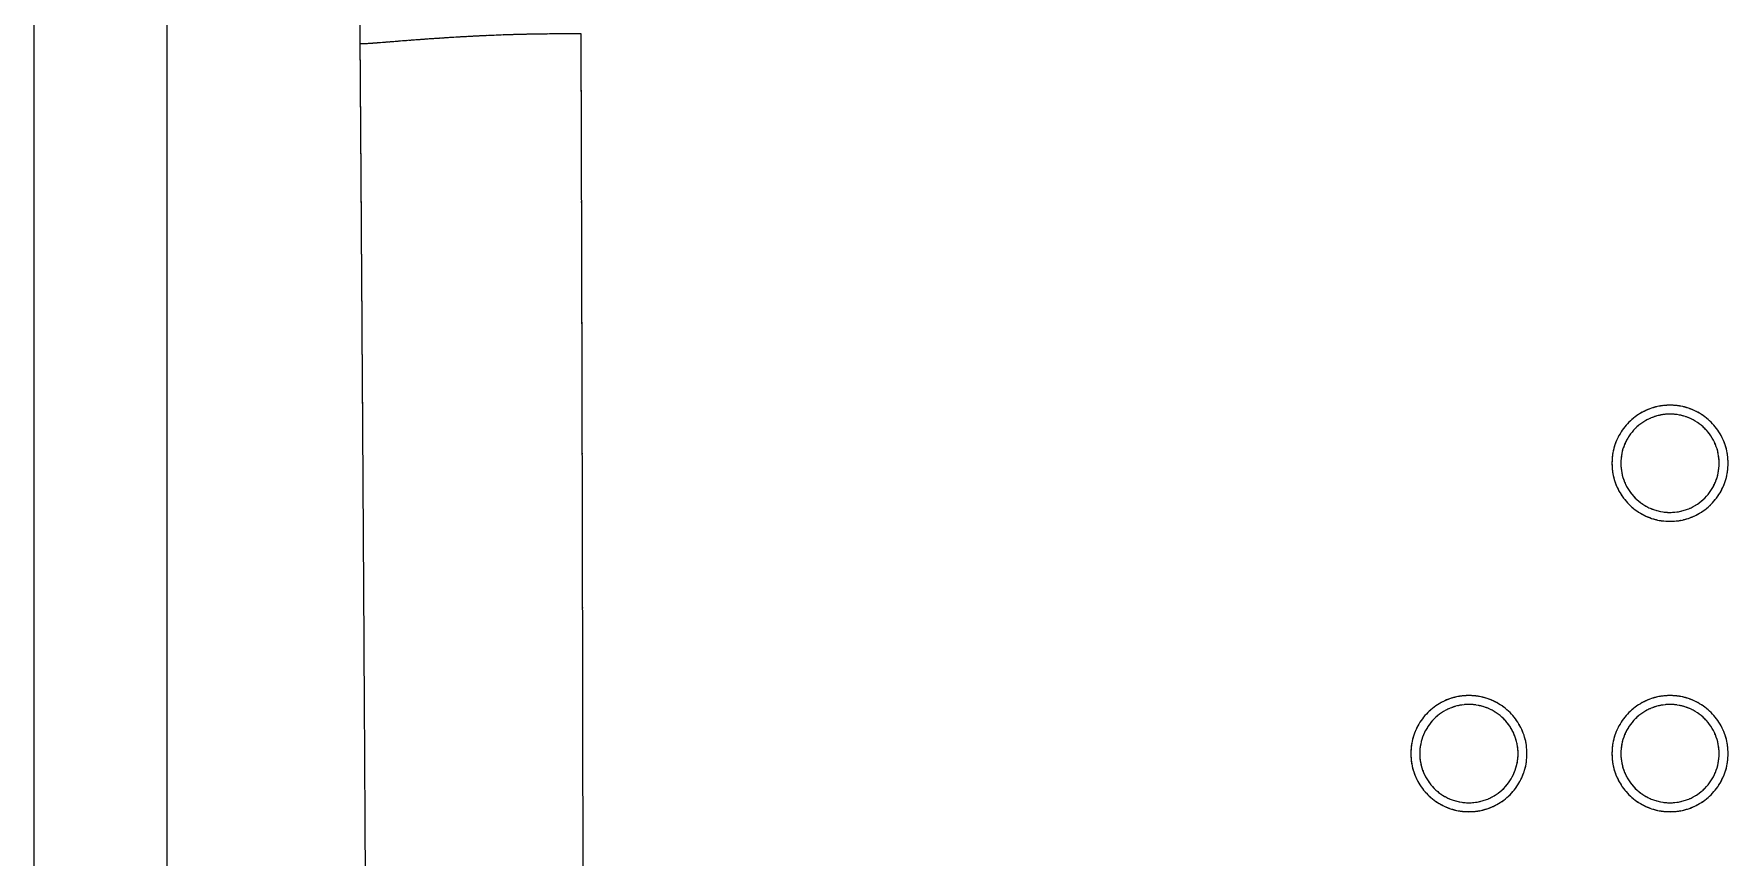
# Model space of a CAD drawing. Header units: millimetres. Extents: x 18456 to 179493, y -203649 to 469211.
# Drawn here: x 108333.5 to 108712.6, y 133740.5 to 133924.8 of the extents above; entities that cross this region are included whole.
import ezdxf

# ---------------------------------------------------------------- set-up
doc = ezdxf.new("R2010")
doc.units = ezdxf.units.MM
doc.linetypes.add('X-평면도(기본형)$0$HIDDENX2', pattern=[0.75, 0.5, -0.25])
doc.layers.add('X-평면도(기본형)$0$FUR', color=6, linetype='Continuous', true_color=0xff00ff)
doc.layers.add('X-평면도(기본형)$0$KITC', color=6, linetype='Continuous', true_color=0xff00ff)

# ---------------------------------------------------------------- blocks, each defined once
blk = doc.blocks.new('X-평면도(기본형)$0$SB1703 1500')
at = {"layer": 'X-평면도(기본형)$0$FUR', "color": 8, "true_color": 0x808080}
for points, degree, knots in [([(816.7, 400), (816.72, 400.63), (816.77, 401.87), (817.19, 403.69), (817.83, 405.42), (818.72, 407.05), (819.84, 408.55), (821.16, 409.87), (822.66, 410.98), (824.28, 411.87), (826.02, 412.52), (827.84, 412.93), (829.07, 412.98), (829.7, 413)], 3, [0, 0, 0, 0, 0.091545, 0.182268, 0.272654, 0.363142, 0.454185, 0.545959, 0.636993, 0.727469, 0.817834, 0.90852, 1, 1, 1, 1]), ([(818.7, 400), (818.7, 401.44), (818.98, 402.89), (820.09, 405.55), (820.9, 406.76), (822.93, 408.8), (824.16, 409.62), (826.83, 410.72), (828.26, 411), (831.13, 411), (832.58, 410.72), (835.24, 409.61), (836.46, 408.8), (838.49, 406.77), (839.31, 405.54), (840.13, 403.55), (840.55, 402.17), (840.7, 400.72), (840.7, 400)], 3, [0, 0, 0, 0, 0.125, 0.125, 0.25, 0.25, 0.375, 0.375, 0.5, 0.5, 0.625, 0.625, 0.75, 0.75, 0.875, 0.875, 0.9375, 1, 1, 1, 1]), ([(829.7, 413), (830.32, 412.98), (831.56, 412.93), (833.37, 412.52), (835.11, 411.87), (836.74, 410.98), (838.23, 409.87), (839.55, 408.55), (840.67, 407.05), (841.56, 405.42), (842.21, 403.69), (842.62, 401.87), (842.67, 400.63), (842.7, 400)], 3, [0, 0, 0, 0, 0.09148, 0.182167, 0.272532, 0.363007, 0.45404, 0.545811, 0.636853, 0.727341, 0.817728, 0.908452, 1, 1, 1, 1]), ([(881.7, 400), (881.72, 400.63), (881.77, 401.87), (882.19, 403.69), (882.83, 405.42), (883.72, 407.05), (884.84, 408.55), (886.16, 409.87), (887.66, 410.98), (889.28, 411.87), (891.02, 412.52), (892.84, 412.93), (894.07, 412.98), (894.7, 413)], 3, [0, 0, 0, 0, 0.091551, 0.182276, 0.272663, 0.363152, 0.454195, 0.545967, 0.637001, 0.727475, 0.817839, 0.908524, 1, 1, 1, 1]), ([(883.7, 400.01), (883.7, 401.44), (883.98, 402.87), (885.08, 405.54), (885.91, 406.77), (887.93, 408.8), (889.17, 409.62), (891.81, 410.71), (893.27, 411.01), (896.13, 411.01), (897.59, 410.71), (900.23, 409.62), (901.46, 408.8), (903.49, 406.77), (904.31, 405.54), (905.14, 403.54), (905.55, 402.16), (905.7, 400.72), (905.7, 400)], 3, [0, 0, 0, 0, 0.125, 0.125, 0.25, 0.25, 0.375, 0.375, 0.5, 0.5, 0.625, 0.625, 0.75, 0.75, 0.875, 0.875, 0.9375, 1, 1, 1, 1]), ([(894.7, 413), (895.32, 412.98), (896.56, 412.93), (898.37, 412.52), (900.11, 411.87), (901.74, 410.98), (903.23, 409.87), (904.55, 408.55), (905.67, 407.05), (906.56, 405.42), (907.21, 403.69), (907.62, 401.87), (907.67, 400.63), (907.7, 400)], 3, [0, 0, 0, 0, 0.091477, 0.182162, 0.272526, 0.363001, 0.454033, 0.545804, 0.636846, 0.727334, 0.817721, 0.908447, 1, 1, 1, 1]), ([(829.7, 387), (829.07, 387.03), (827.84, 387.08), (826.02, 387.49), (824.28, 388.13), (822.66, 389.02), (821.16, 390.14), (819.84, 391.46), (818.72, 392.95), (817.83, 394.58), (817.19, 396.32), (816.77, 398.14), (816.72, 399.38), (816.7, 400)], 3, [0, 0, 0, 0, 0.091479, 0.182166, 0.272531, 0.363007, 0.454041, 0.545815, 0.636857, 0.727346, 0.817732, 0.908455, 1, 1, 1, 1]), ([(840.7, 400), (840.7, 399.28), (840.56, 397.85), (840.13, 396.45), (839.3, 394.46), (838.49, 393.24), (836.46, 391.21), (835.23, 390.39), (832.57, 389.29), (831.14, 389), (828.26, 389), (826.81, 389.29), (824.15, 390.4), (822.94, 391.21), (820.9, 393.24), (820.08, 394.47), (818.98, 397.13), (818.7, 398.56), (818.7, 400)], 3, [0, 0, 0, 0, 0.0625, 0.125, 0.125, 0.25, 0.25, 0.375, 0.375, 0.5, 0.5, 0.625, 0.625, 0.75, 0.75, 0.875, 0.875, 1, 1, 1, 1]), ([(842.7, 400), (842.67, 399.38), (842.62, 398.14), (842.21, 396.32), (841.56, 394.58), (840.67, 392.95), (839.55, 391.46), (838.23, 390.14), (836.74, 389.02), (835.11, 388.13), (833.37, 387.49), (831.56, 387.08), (830.32, 387.03), (829.7, 387)], 3, [0, 0, 0, 0, 0.091548, 0.182272, 0.272659, 0.363147, 0.454189, 0.54596, 0.636993, 0.727468, 0.817833, 0.90852, 1, 1, 1, 1]), ([(894.7, 387), (894.07, 387.03), (892.84, 387.08), (891.02, 387.49), (889.29, 388.13), (887.66, 389.02), (886.16, 390.14), (884.84, 391.46), (883.72, 392.95), (882.83, 394.58), (882.19, 396.32), (881.77, 398.14), (881.72, 399.38), (881.7, 400)], 3, [0, 0, 0, 0, 0.091476, 0.18216, 0.272525, 0.362999, 0.454033, 0.545805, 0.636848, 0.727337, 0.817724, 0.908449, 1, 1, 1, 1]), ([(905.7, 400), (905.7, 399.28), (905.55, 397.83), (905.13, 396.46), (904.31, 394.47), (903.49, 393.23), (901.47, 391.21), (900.22, 390.38), (897.59, 389.29), (896.13, 389), (893.27, 389), (891.8, 389.29), (889.17, 390.39), (887.93, 391.21), (885.91, 393.23), (885.08, 394.47), (883.99, 397.11), (883.69, 398.57), (883.7, 400.01)], 3, [0, 0, 0, 0, 0.0625, 0.125, 0.125, 0.25, 0.25, 0.375, 0.375, 0.5, 0.5, 0.625, 0.625, 0.75, 0.75, 0.875, 0.875, 1, 1, 1, 1]), ([(907.7, 400), (907.67, 399.38), (907.62, 398.13), (907.21, 396.32), (906.56, 394.58), (905.67, 392.95), (904.55, 391.46), (903.23, 390.14), (901.74, 389.02), (900.11, 388.13), (898.37, 387.49), (896.56, 387.08), (895.32, 387.03), (894.7, 387)], 3, [0, 0, 0, 0, 0.091552, 0.182279, 0.272666, 0.363154, 0.454196, 0.545967, 0.636999, 0.727474, 0.817838, 0.908523, 1, 1, 1, 1]), ([(816.7, 355.01), (816.72, 355.63), (816.77, 356.87), (817.19, 358.69), (817.83, 360.42), (818.72, 362.05), (819.84, 363.55), (821.16, 364.87), (822.65, 365.98), (824.28, 366.87), (826.02, 367.51), (827.83, 367.93), (829.07, 367.98), (829.7, 368)], 3, [0, 0, 0, 0, 0.091504, 0.182195, 0.272557, 0.36303, 0.454066, 0.545843, 0.636889, 0.727381, 0.817769, 0.908484, 1, 1, 1, 1]), ([(829.7, 368), (830.32, 367.98), (831.56, 367.93), (833.38, 367.51), (835.11, 366.87), (836.74, 365.98), (838.23, 364.87), (839.56, 363.55), (840.67, 362.05), (841.56, 360.42), (842.21, 358.69), (842.62, 356.87), (842.67, 355.63), (842.7, 355)], 3, [0, 0, 0, 0, 0.091512, 0.182226, 0.272615, 0.363111, 0.45416, 0.545939, 0.636977, 0.727451, 0.817812, 0.908501, 1, 1, 1, 1]), ([(818.7, 355.01), (818.7, 356.44), (818.98, 357.87), (820.08, 360.54), (820.91, 361.77), (822.93, 363.8), (824.17, 364.62), (826.81, 365.71), (828.27, 366.01), (831.13, 366.01), (832.59, 365.71), (835.23, 364.62), (836.46, 363.8), (838.49, 361.77), (839.31, 360.54), (840.14, 358.54), (840.55, 357.16), (840.7, 355.73), (840.7, 355)], 3, [0, 0, 0, 0, 0.125, 0.125, 0.25, 0.25, 0.375, 0.375, 0.5, 0.5, 0.625, 0.625, 0.75, 0.75, 0.875, 0.875, 0.9375, 1, 1, 1, 1]), ([(829.7, 342), (829.07, 342.03), (827.83, 342.08), (826.02, 342.49), (824.28, 343.14), (822.65, 344.02), (821.16, 345.14), (819.84, 346.46), (818.72, 347.96), (817.83, 349.58), (817.19, 351.32), (816.77, 353.14), (816.72, 354.38), (816.7, 355)], 3, [0, 0, 0, 0, 0.09151, 0.182222, 0.272609, 0.363102, 0.45415, 0.545928, 0.636966, 0.727442, 0.817806, 0.908497, 1, 1, 1, 1]), ([(840.7, 355), (840.7, 354.28), (840.55, 352.83), (840.13, 351.46), (839.31, 349.47), (838.49, 348.23), (836.47, 346.21), (835.22, 345.38), (832.59, 344.29), (831.13, 344), (828.27, 344), (826.8, 344.29), (824.17, 345.39), (822.93, 346.21), (820.91, 348.23), (820.08, 349.47), (818.99, 352.11), (818.69, 353.57), (818.7, 355.01)], 3, [0, 0, 0, 0, 0.0625, 0.125, 0.125, 0.25, 0.25, 0.375, 0.375, 0.5, 0.5, 0.625, 0.625, 0.75, 0.75, 0.875, 0.875, 1, 1, 1, 1]), ([(842.7, 355), (842.67, 354.38), (842.62, 353.14), (842.21, 351.32), (841.56, 349.58), (840.67, 347.96), (839.56, 346.46), (838.23, 345.14), (836.74, 344.02), (835.11, 343.14), (833.38, 342.49), (831.56, 342.08), (830.32, 342.03), (829.7, 342)], 3, [0, 0, 0, 0, 0.091507, 0.1822, 0.272562, 0.363034, 0.454068, 0.545843, 0.636888, 0.72738, 0.817767, 0.908483, 1, 1, 1, 1]), ([(658.26, 156.94), (676.74, 156.93), (713.71, 156.92), (769.15, 156.86), (824.58, 156.78), (880.01, 156.68), (935.42, 156.54), (972.36, 156.43), (990.82, 156.37)], 3, [0, 0, 0, 0, 0.166676, 0.33335, 0.50002, 0.666686, 0.833346, 1, 1, 1, 1]), ([(1126.43, 96.65), (1115, 99.01), (1099.8, 100.91), (1084.6, 102.82), (1066.52, 104.16), (1048.52, 105.49), (1028.75, 106.17), (1008.97, 106.86), (988.58, 106.86)], 2, [0, 0, 0, 0.25, 0.25, 0.5, 0.5, 0.75, 0.75, 1, 1, 1])]:
    blk.add_open_spline(points, degree=degree, knots=knots, dxfattribs=at)
at = {"layer": 'X-평면도(기본형)$0$FUR', "color": 8, "linetype": 'X-평면도(기본형)$0$HIDDENX2', "ltscale": 2, "true_color": 0x808080}
for points, degree, knots in [([(816.7, 400), (816.72, 400.63), (816.77, 401.87), (817.19, 403.69), (817.83, 405.42), (818.72, 407.05), (819.84, 408.55), (821.16, 409.87), (822.66, 410.98), (824.28, 411.87), (826.02, 412.52), (827.84, 412.93), (829.07, 412.98), (829.7, 413)], 3, [0, 0, 0, 0, 0.091545, 0.182268, 0.272654, 0.363142, 0.454185, 0.545959, 0.636993, 0.727469, 0.817834, 0.90852, 1, 1, 1, 1]), ([(818.7, 400), (818.7, 401.44), (818.98, 402.89), (820.09, 405.55), (820.9, 406.76), (822.93, 408.8), (824.16, 409.62), (826.83, 410.72), (828.26, 411), (831.13, 411), (832.58, 410.72), (835.24, 409.61), (836.46, 408.8), (838.49, 406.77), (839.31, 405.54), (840.13, 403.55), (840.55, 402.17), (840.7, 400.72), (840.7, 400)], 3, [0, 0, 0, 0, 0.125, 0.125, 0.25, 0.25, 0.375, 0.375, 0.5, 0.5, 0.625, 0.625, 0.75, 0.75, 0.875, 0.875, 0.9375, 1, 1, 1, 1]), ([(829.7, 413), (830.32, 412.98), (831.56, 412.93), (833.37, 412.52), (835.11, 411.87), (836.74, 410.98), (838.23, 409.87), (839.55, 408.55), (840.67, 407.05), (841.56, 405.42), (842.21, 403.69), (842.62, 401.87), (842.67, 400.63), (842.7, 400)], 3, [0, 0, 0, 0, 0.09148, 0.182167, 0.272532, 0.363007, 0.45404, 0.545811, 0.636853, 0.727341, 0.817728, 0.908452, 1, 1, 1, 1]), ([(881.7, 400), (881.72, 400.63), (881.77, 401.87), (882.19, 403.69), (882.83, 405.42), (883.72, 407.05), (884.84, 408.55), (886.16, 409.87), (887.66, 410.98), (889.28, 411.87), (891.02, 412.52), (892.84, 412.93), (894.07, 412.98), (894.7, 413)], 3, [0, 0, 0, 0, 0.091551, 0.182276, 0.272663, 0.363152, 0.454195, 0.545967, 0.637001, 0.727475, 0.817839, 0.908524, 1, 1, 1, 1]), ([(883.7, 400.01), (883.7, 401.44), (883.98, 402.87), (885.08, 405.54), (885.91, 406.77), (887.93, 408.8), (889.17, 409.62), (891.81, 410.71), (893.27, 411.01), (896.13, 411.01), (897.59, 410.71), (900.23, 409.62), (901.46, 408.8), (903.49, 406.77), (904.31, 405.54), (905.14, 403.54), (905.55, 402.16), (905.7, 400.72), (905.7, 400)], 3, [0, 0, 0, 0, 0.125, 0.125, 0.25, 0.25, 0.375, 0.375, 0.5, 0.5, 0.625, 0.625, 0.75, 0.75, 0.875, 0.875, 0.9375, 1, 1, 1, 1]), ([(894.7, 413), (895.32, 412.98), (896.56, 412.93), (898.37, 412.52), (900.11, 411.87), (901.74, 410.98), (903.23, 409.87), (904.55, 408.55), (905.67, 407.05), (906.56, 405.42), (907.21, 403.69), (907.62, 401.87), (907.67, 400.63), (907.7, 400)], 3, [0, 0, 0, 0, 0.091477, 0.182162, 0.272526, 0.363001, 0.454033, 0.545804, 0.636846, 0.727334, 0.817721, 0.908447, 1, 1, 1, 1]), ([(829.7, 387), (829.07, 387.03), (827.84, 387.08), (826.02, 387.49), (824.28, 388.13), (822.66, 389.02), (821.16, 390.14), (819.84, 391.46), (818.72, 392.95), (817.83, 394.58), (817.19, 396.32), (816.77, 398.14), (816.72, 399.38), (816.7, 400)], 3, [0, 0, 0, 0, 0.091479, 0.182166, 0.272531, 0.363007, 0.454041, 0.545815, 0.636857, 0.727346, 0.817732, 0.908455, 1, 1, 1, 1]), ([(840.7, 400), (840.7, 399.28), (840.56, 397.85), (840.13, 396.45), (839.3, 394.46), (838.49, 393.24), (836.46, 391.21), (835.23, 390.39), (832.57, 389.29), (831.14, 389), (828.26, 389), (826.81, 389.29), (824.15, 390.4), (822.94, 391.21), (820.9, 393.24), (820.08, 394.47), (818.98, 397.13), (818.7, 398.56), (818.7, 400)], 3, [0, 0, 0, 0, 0.0625, 0.125, 0.125, 0.25, 0.25, 0.375, 0.375, 0.5, 0.5, 0.625, 0.625, 0.75, 0.75, 0.875, 0.875, 1, 1, 1, 1]), ([(842.7, 400), (842.67, 399.38), (842.62, 398.14), (842.21, 396.32), (841.56, 394.58), (840.67, 392.95), (839.55, 391.46), (838.23, 390.14), (836.74, 389.02), (835.11, 388.13), (833.37, 387.49), (831.56, 387.08), (830.32, 387.03), (829.7, 387)], 3, [0, 0, 0, 0, 0.091548, 0.182272, 0.272659, 0.363147, 0.454189, 0.54596, 0.636993, 0.727468, 0.817833, 0.90852, 1, 1, 1, 1]), ([(894.7, 387), (894.07, 387.03), (892.84, 387.08), (891.02, 387.49), (889.29, 388.13), (887.66, 389.02), (886.16, 390.14), (884.84, 391.46), (883.72, 392.95), (882.83, 394.58), (882.19, 396.32), (881.77, 398.14), (881.72, 399.38), (881.7, 400)], 3, [0, 0, 0, 0, 0.091476, 0.18216, 0.272525, 0.362999, 0.454033, 0.545805, 0.636848, 0.727337, 0.817724, 0.908449, 1, 1, 1, 1]), ([(905.7, 400), (905.7, 399.28), (905.55, 397.83), (905.13, 396.46), (904.31, 394.47), (903.49, 393.23), (901.47, 391.21), (900.22, 390.38), (897.59, 389.29), (896.13, 389), (893.27, 389), (891.8, 389.29), (889.17, 390.39), (887.93, 391.21), (885.91, 393.23), (885.08, 394.47), (883.99, 397.11), (883.69, 398.57), (883.7, 400.01)], 3, [0, 0, 0, 0, 0.0625, 0.125, 0.125, 0.25, 0.25, 0.375, 0.375, 0.5, 0.5, 0.625, 0.625, 0.75, 0.75, 0.875, 0.875, 1, 1, 1, 1]), ([(907.7, 400), (907.67, 399.38), (907.62, 398.13), (907.21, 396.32), (906.56, 394.58), (905.67, 392.95), (904.55, 391.46), (903.23, 390.14), (901.74, 389.02), (900.11, 388.13), (898.37, 387.49), (896.56, 387.08), (895.32, 387.03), (894.7, 387)], 3, [0, 0, 0, 0, 0.091552, 0.182279, 0.272666, 0.363154, 0.454196, 0.545967, 0.636999, 0.727474, 0.817838, 0.908523, 1, 1, 1, 1]), ([(816.7, 355.01), (816.72, 355.63), (816.77, 356.87), (817.19, 358.69), (817.83, 360.42), (818.72, 362.05), (819.84, 363.55), (821.16, 364.87), (822.65, 365.98), (824.28, 366.87), (826.02, 367.51), (827.83, 367.93), (829.07, 367.98), (829.7, 368)], 3, [0, 0, 0, 0, 0.091504, 0.182195, 0.272557, 0.36303, 0.454066, 0.545843, 0.636889, 0.727381, 0.817769, 0.908484, 1, 1, 1, 1]), ([(829.7, 368), (830.32, 367.98), (831.56, 367.93), (833.38, 367.51), (835.11, 366.87), (836.74, 365.98), (838.23, 364.87), (839.56, 363.55), (840.67, 362.05), (841.56, 360.42), (842.21, 358.69), (842.62, 356.87), (842.67, 355.63), (842.7, 355)], 3, [0, 0, 0, 0, 0.091512, 0.182226, 0.272615, 0.363111, 0.45416, 0.545939, 0.636977, 0.727451, 0.817812, 0.908501, 1, 1, 1, 1]), ([(818.7, 355.01), (818.7, 356.44), (818.98, 357.87), (820.08, 360.54), (820.91, 361.77), (822.93, 363.8), (824.17, 364.62), (826.81, 365.71), (828.27, 366.01), (831.13, 366.01), (832.59, 365.71), (835.23, 364.62), (836.46, 363.8), (838.49, 361.77), (839.31, 360.54), (840.14, 358.54), (840.55, 357.16), (840.7, 355.73), (840.7, 355)], 3, [0, 0, 0, 0, 0.125, 0.125, 0.25, 0.25, 0.375, 0.375, 0.5, 0.5, 0.625, 0.625, 0.75, 0.75, 0.875, 0.875, 0.9375, 1, 1, 1, 1]), ([(829.7, 342), (829.07, 342.03), (827.83, 342.08), (826.02, 342.49), (824.28, 343.14), (822.65, 344.02), (821.16, 345.14), (819.84, 346.46), (818.72, 347.96), (817.83, 349.58), (817.19, 351.32), (816.77, 353.14), (816.72, 354.38), (816.7, 355)], 3, [0, 0, 0, 0, 0.09151, 0.182222, 0.272609, 0.363102, 0.45415, 0.545928, 0.636966, 0.727442, 0.817806, 0.908497, 1, 1, 1, 1]), ([(840.7, 355), (840.7, 354.28), (840.55, 352.83), (840.13, 351.46), (839.31, 349.47), (838.49, 348.23), (836.47, 346.21), (835.22, 345.38), (832.59, 344.29), (831.13, 344), (828.27, 344), (826.8, 344.29), (824.17, 345.39), (822.93, 346.21), (820.91, 348.23), (820.08, 349.47), (818.99, 352.11), (818.69, 353.57), (818.7, 355.01)], 3, [0, 0, 0, 0, 0.0625, 0.125, 0.125, 0.25, 0.25, 0.375, 0.375, 0.5, 0.5, 0.625, 0.625, 0.75, 0.75, 0.875, 0.875, 1, 1, 1, 1]), ([(842.7, 355), (842.67, 354.38), (842.62, 353.14), (842.21, 351.32), (841.56, 349.58), (840.67, 347.96), (839.56, 346.46), (838.23, 345.14), (836.74, 344.02), (835.11, 343.14), (833.38, 342.49), (831.56, 342.08), (830.32, 342.03), (829.7, 342)], 3, [0, 0, 0, 0, 0.091507, 0.1822, 0.272562, 0.363034, 0.454068, 0.545843, 0.636888, 0.72738, 0.817767, 0.908483, 1, 1, 1, 1]), ([(658.26, 156.94), (676.74, 156.93), (713.71, 156.92), (769.15, 156.86), (824.58, 156.78), (880.01, 156.68), (935.42, 156.54), (972.36, 156.43), (990.82, 156.37)], 3, [0, 0, 0, 0, 0.166676, 0.33335, 0.50002, 0.666686, 0.833346, 1, 1, 1, 1]), ([(1126.43, 96.65), (1115, 99.01), (1099.8, 100.91), (1084.6, 102.82), (1066.52, 104.16), (1048.52, 105.49), (1028.75, 106.17), (1008.97, 106.86), (988.58, 106.86)], 2, [0, 0, 0, 0.25, 0.25, 0.5, 0.5, 0.75, 0.75, 1, 1, 1])]:
    blk.add_open_spline(points, degree=degree, knots=knots, dxfattribs=at)
at = {"layer": 'X-평면도(기본형)$0$FUR', "color": 8, "true_color": 0x808080}
for points, degree in [([(990.82, 156.37), (990.82, 143.25), (990.82, 130.13), (988.58, 110.51), (988.58, 108.68), (988.58, 106.86)], 5), ([(988.58, 106.86), (796.86, 108.24), (604.95, 108.94)], 2), ([(1278.21, 63.63), (887.51, 63.63), (496.82, 63.63), (106.13, 63.63)], 3)]:
    blk.add_open_spline(points, degree=degree, dxfattribs=at)
at = {"layer": 'X-평면도(기본형)$0$FUR', "color": 8, "linetype": 'X-평면도(기본형)$0$HIDDENX2', "ltscale": 2, "true_color": 0x808080}
for points, degree in [([(990.82, 156.37), (990.82, 143.25), (990.82, 130.13), (988.58, 110.51), (988.58, 108.68), (988.58, 106.86)], 5), ([(988.58, 106.86), (796.86, 108.24), (604.95, 108.94)], 2), ([(1278.21, 63.63), (887.51, 63.63), (496.82, 63.63), (106.13, 63.63)], 3), ([(1278.21, 33.92), (692.17, 33.92), (106.13, 33.92)], 2)]:
    blk.add_open_spline(points, degree=degree, dxfattribs=at)
at = {"layer": 'X-평면도(기본형)$0$FUR'}
blk.add_open_spline([(1278.21, 33.92), (692.17, 33.92), (106.13, 33.92)], degree=2, dxfattribs=at)
blk = doc.blocks.new('X-평면도(기본형)$0$ba15002200')
at = {"layer": 'X-평면도(기본형)$0$FUR'}
blk.add_blockref('X-평면도(기본형)$0$SB1703 1500', (0, 1400), dxfattribs=at)

msp = doc.modelspace()

# ---------------------------------------------------------------- block references
at = {"layer": 'X-평면도(기본형)$0$KITC', "xscale": -1, "rotation": 270}
msp.add_blockref('X-평면도(기본형)$0$ba15002200', (106899.63, 132933.95), dxfattribs=at)

doc.saveas('drawing.dxf')
